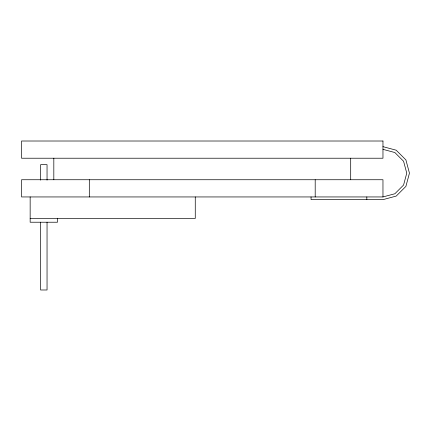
<?xml version="1.0" encoding="UTF-8"?>
<svg xmlns="http://www.w3.org/2000/svg" width="431" height="431" viewBox="0 0 431 431"><rect width="100%" height="100%" fill="white"/><g stroke="black" fill="none" stroke-linecap="round" stroke-linejoin="round"><path stroke-width="0.65" d="M382.965 196.945L382.965 179.738L21.55 179.738L21.55 196.945L382.965 196.945L394.861 193.756L403.572 185.044L406.762 173.149L403.572 161.248L394.861 152.536L382.965 149.347M30.154 218.458L195.265 218.458L195.265 196.945M382.965 146.659L396.208 150.209L405.9 159.901L409.45 173.149L405.9 186.391L396.208 196.083L382.965 199.634L311.058 199.634L311.058 196.945M366.829 196.945L366.829 199.634M350.694 158.22L350.694 179.738M315.196 179.738L315.196 196.945M89.314 179.738L89.314 196.945M57.474 218.231L57.474 222.224L30.154 222.224L30.154 196.945M53.821 158.22L53.821 179.738M47.044 180.136L47.044 164.674L40.589 164.674L40.589 180.136M47.044 222.224L47.044 289.988L40.589 289.988L40.589 222.224M382.965 141.012L21.55 141.012L21.55 158.22L382.965 158.22L382.965 141.012"/></g></svg>
